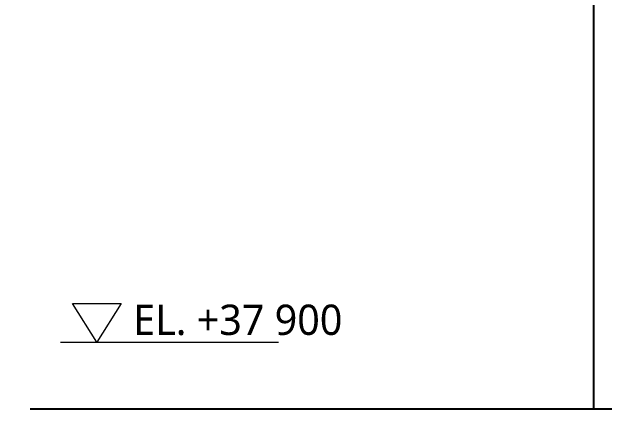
# Model space of a CAD drawing. Header units: millimetres. Extents: x -11795 to 47768, y 22971 to 65021.
# Drawn here: x 20855 to 23330, y 37624 to 39262 of the extents above; entities that cross this region are included whole.
import ezdxf

# ---------------------------------------------------------------- set-up
doc = ezdxf.new("R2010")
doc.units = ezdxf.units.MM
doc.layers.add('DIMENSIONS', color=3, linetype='Continuous', lineweight=18)
doc.layers.add('LEVELS', color=1, linetype='Continuous', lineweight=18)
doc.styles.add('OpenSans', font='OpenSans-Regular.ttf')
doc.styles.add('OpenSansCondensed-Light', font='OpenSansCondensed-Light.ttf')
doc.dimstyles.new('DIM_1_50', dxfattribs={"dimscale": 50, "dimtxt": 2.5, "dimasz": 2.5, "dimexe": 1.5, "dimexo": 1.5, "dimgap": 1, "dimtad": 1, "dimdec": 0, "dimzin": 12, "dimdsep": 46, "dimtxsty": 'OpenSansCondensed-Light', "dimtsz": 0.00125, "dimcen": 2.5, "dimclrd": 3, "dimclre": 3, "dimclrt": 3, "dimazin": 3, "dimtfac": 0.5, "dimtmove": 2, "dimatfit": 3})

msp = doc.modelspace()

# ---------------------------------------------------------------- linework, layer by layer
at = {"layer": 'LEVELS'}
msp.add_line((21054.9, 37900), (21954.9, 37900), dxfattribs=at)
msp.add_lwpolyline([(21204.9, 37900), (21104.9, 38060), (21304.9, 38060)], close=True, dxfattribs=at)

# ---------------------------------------------------------------- texts
at = {"layer": 'LEVELS', "style": 'OpenSans'}
msp.add_text('EL. +37 900', height=125, dxfattribs=at).set_placement((21354.9, 37930))

# ---------------------------------------------------------------- dimensions: what is measured, and where the dimension line sits
at = {"layer": 'DIMENSIONS'}
msp.add_linear_dim(base=(23254.9, 37624.5), p1=(20854.9, 37624.5), p2=(20854.9, 41921.4), angle=90, dimstyle='DIM_1_50', dxfattribs=at).render()

doc.saveas('drawing.dxf')
